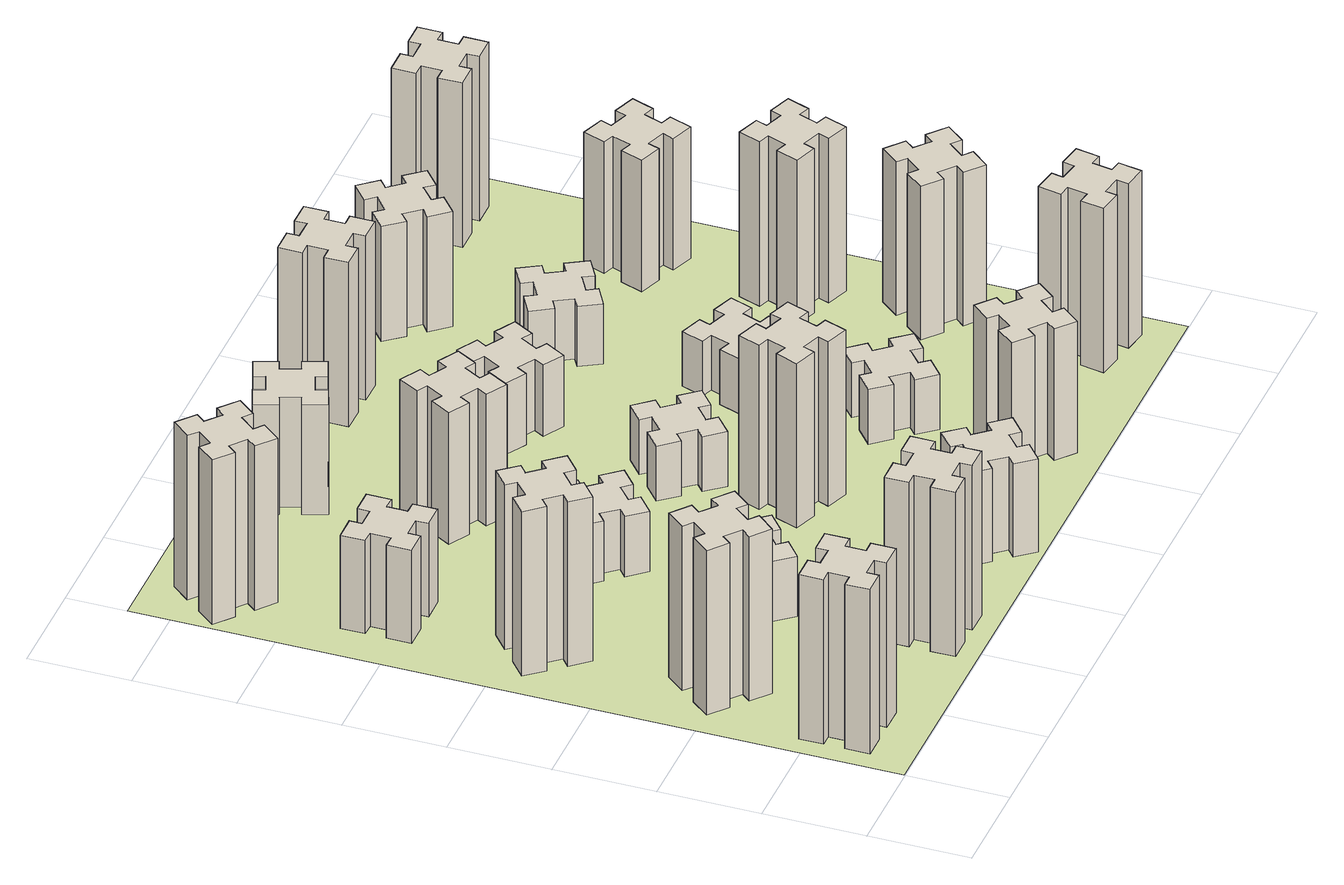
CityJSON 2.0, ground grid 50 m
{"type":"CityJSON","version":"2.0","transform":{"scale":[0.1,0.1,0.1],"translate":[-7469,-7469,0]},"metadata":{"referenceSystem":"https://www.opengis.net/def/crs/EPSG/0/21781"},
"CityObjects":{
"building1":{"type":"Building","attributes":{"class":"1000","function":"1000","usage":"1000","yearOfConstruction":2016,"roofType":"1000","measuredHeight":90,"storeysAboveGround":30,"storeysBelowGround":0},"geometry":[{"type":"Solid","lod":"1","boundaries":[[[[0,1,2,3,4,5,6,7,8,9,10,11,12,13,14,15,16,17,18,19]],[[17,16,20,21]],[[16,15,22,20]],[[15,14,23,22]],[[14,13,24,23]],[[13,12,25,24]],[[12,11,26,25]],[[11,10,27,26]],[[10,9,28,27]],[[9,8,29,28]],[[8,7,30,29]],[[7,6,31,30]],[[6,5,32,31]],[[5,4,33,32]],[[4,3,34,33]],[[3,2,35,34]],[[2,1,36,35]],[[1,0,37,36]],[[0,19,38,37]],[[19,18,39,38]],[[18,17,21,39]],[[24,25,26,27,28,29,30,31,32,33,34,35,36,37,38,39,21,20,22,23]]]]}]},
"building2":{"type":"Building","attributes":{"class":"1000","function":"1000","usage":"1000","yearOfConstruction":2016,"roofType":"1000","measuredHeight":90,"storeysAboveGround":30,"storeysBelowGround":0},"geometry":[{"type":"Solid","lod":"1","boundaries":[[[[40,41,42,43,44,45,46,47,48,49,50,51,52,53,54,55,56,57,58,59]],[[57,56,60,61]],[[56,55,62,60]],[[55,54,63,62]],[[54,53,64,63]],[[53,52,65,64]],[[52,51,66,65]],[[51,50,67,66]],[[50,49,68,67]],[[49,48,69,68]],[[48,47,70,69]],[[47,46,71,70]],[[46,45,72,71]],[[45,44,73,72]],[[44,43,74,73]],[[43,42,75,74]],[[42,41,76,75]],[[41,40,77,76]],[[40,59,78,77]],[[59,58,79,78]],[[58,57,61,79]],[[64,65,66,67,68,69,70,71,72,73,74,75,76,77,78,79,61,60,62,63]]]]}]},
"building3":{"type":"Building","attributes":{"class":"1000","function":"1000","usage":"1000","yearOfConstruction":2016,"roofType":"1000","measuredHeight":90,"storeysAboveGround":30,"storeysBelowGround":0},"geometry":[{"type":"Solid","lod":"1","boundaries":[[[[80,81,82,83,84,85,86,87,88,89,90,91,92,93,94,95,96,97,98,99]],[[97,96,100,101]],[[96,95,102,100]],[[95,94,103,102]],[[94,93,104,103]],[[93,92,105,104]],[[92,91,106,105]],[[91,90,107,106]],[[90,89,108,107]],[[89,88,109,108]],[[88,87,110,109]],[[87,86,111,110]],[[86,85,112,111]],[[85,84,113,112]],[[84,83,114,113]],[[83,82,115,114]],[[82,81,116,115]],[[81,80,117,116]],[[80,99,118,117]],[[99,98,119,118]],[[98,97,101,119]],[[104,105,106,107,108,109,110,111,112,113,114,115,116,117,118,119,101,100,102,103]]]]}]},
"building4":{"type":"Building","attributes":{"class":"1000","function":"1000","usage":"1000","yearOfConstruction":2016,"roofType":"1000","measuredHeight":51,"storeysAboveGround":30,"storeysBelowGround":0},"geometry":[{"type":"Solid","lod":"1","boundaries":[[[[120,121,122,123,124,125,126,127,128,129,130,131,132,133,134,135,136,137,138,139]],[[137,136,140,141]],[[136,135,142,140]],[[135,134,143,142]],[[134,133,144,143]],[[133,132,145,144]],[[132,131,146,145]],[[131,130,147,146]],[[130,129,148,147]],[[129,128,149,148]],[[128,127,150,149]],[[127,126,151,150]],[[126,125,152,151]],[[125,124,153,152]],[[124,123,154,153]],[[123,122,155,154]],[[122,121,156,155]],[[121,120,157,156]],[[120,139,158,157]],[[139,138,159,158]],[[138,137,141,159]],[[144,145,146,147,148,149,150,151,152,153,154,155,156,157,158,159,141,140,142,143]]]]}]},
"building5":{"type":"Building","attributes":{"class":"1000","function":"1000","usage":"1000","yearOfConstruction":2016,"roofType":"1000","measuredHeight":90,"storeysAboveGround":30,"storeysBelowGround":0},"geometry":[{"type":"Solid","lod":"1","boundaries":[[[[160,161,162,163,164,165,166,167,168,169,170,171,172,173,174,175,176,177,178,179]],[[177,176,180,181]],[[176,175,182,180]],[[175,174,183,182]],[[174,173,184,183]],[[173,172,185,184]],[[172,171,186,185]],[[171,170,187,186]],[[170,169,188,187]],[[169,168,189,188]],[[168,167,190,189]],[[167,166,191,190]],[[166,165,192,191]],[[165,164,193,192]],[[164,163,194,193]],[[163,162,195,194]],[[162,161,196,195]],[[161,160,197,196]],[[160,179,198,197]],[[179,178,199,198]],[[178,177,181,199]],[[184,185,186,187,188,189,190,191,192,193,194,195,196,197,198,199,181,180,182,183]]]]}]},
"building6":{"type":"Building","attributes":{"class":"1000","function":"1000","usage":"1000","yearOfConstruction":2016,"roofType":"1000","measuredHeight":90,"storeysAboveGround":30,"storeysBelowGround":0},"geometry":[{"type":"Solid","lod":"1","boundaries":[[[[200,201,202,203,204,205,206,207,208,209,210,211,212,213,214,215,216,217,218,219]],[[217,216,220,221]],[[216,215,222,220]],[[215,214,223,222]],[[214,213,224,223]],[[213,212,225,224]],[[212,211,226,225]],[[211,210,227,226]],[[210,209,228,227]],[[209,208,229,228]],[[208,207,230,229]],[[207,206,231,230]],[[206,205,232,231]],[[205,204,233,232]],[[204,203,234,233]],[[203,202,235,234]],[[202,201,236,235]],[[201,200,237,236]],[[200,219,238,237]],[[219,218,239,238]],[[218,217,221,239]],[[224,225,226,227,228,229,230,231,232,233,234,235,236,237,238,239,221,220,222,223]]]]}]},
"building7":{"type":"Building","attributes":{"class":"1000","function":"1000","usage":"1000","yearOfConstruction":2016,"roofType":"1000","measuredHeight":33,"storeysAboveGround":30,"storeysBelowGround":0},"geometry":[{"type":"Solid","lod":"1","boundaries":[[[[240,241,242,243,244,245,246,247,248,249,250,251,252,253,254,255,256,257,258,259]],[[257,256,260,261]],[[256,255,262,260]],[[255,254,263,262]],[[254,253,264,263]],[[253,252,265,264]],[[252,251,266,265]],[[251,250,267,266]],[[250,249,268,267]],[[249,248,269,268]],[[248,247,270,269]],[[247,246,271,270]],[[246,245,272,271]],[[245,244,273,272]],[[244,243,274,273]],[[243,242,275,274]],[[242,241,276,275]],[[241,240,277,276]],[[240,259,278,277]],[[259,258,279,278]],[[258,257,261,279]],[[264,265,266,267,268,269,270,271,272,273,274,275,276,277,278,279,261,260,262,263]]]]}]},
"building8":{"type":"Building","attributes":{"class":"1000","function":"1000","usage":"1000","yearOfConstruction":2016,"roofType":"1000","measuredHeight":33,"storeysAboveGround":30,"storeysBelowGround":0},"geometry":[{"type":"Solid","lod":"1","boundaries":[[[[280,281,282,283,284,285,286,287,288,289,290,291,292,293,294,295,296,297,298,299]],[[297,296,300,301]],[[296,295,302,300]],[[295,294,303,302]],[[294,293,304,303]],[[293,292,305,304]],[[292,291,306,305]],[[291,290,307,306]],[[290,289,308,307]],[[289,288,309,308]],[[288,287,310,309]],[[287,286,311,310]],[[286,285,312,311]],[[285,284,313,312]],[[284,283,314,313]],[[283,282,315,314]],[[282,281,316,315]],[[281,280,317,316]],[[280,299,318,317]],[[299,298,319,318]],[[298,297,301,319]],[[304,305,306,307,308,309,310,311,312,313,314,315,316,317,318,319,301,300,302,303]]]]}]},
"building9":{"type":"Building","attributes":{"class":"1000","function":"1000","usage":"1000","yearOfConstruction":2016,"roofType":"1000","measuredHeight":51,"storeysAboveGround":30,"storeysBelowGround":0},"geometry":[{"type":"Solid","lod":"1","boundaries":[[[[320,321,322,323,324,325,326,327,328,329,330,331,332,333,334,335,336,337,338,339]],[[337,336,340,341]],[[336,335,342,340]],[[335,334,343,342]],[[334,333,344,343]],[[333,332,345,344]],[[332,331,346,345]],[[331,330,347,346]],[[330,329,348,347]],[[329,328,349,348]],[[328,327,350,349]],[[327,326,351,350]],[[326,325,352,351]],[[325,324,353,352]],[[324,323,354,353]],[[323,322,355,354]],[[322,321,356,355]],[[321,320,357,356]],[[320,339,358,357]],[[339,338,359,358]],[[338,337,341,359]],[[344,345,346,347,348,349,350,351,352,353,354,355,356,357,358,359,341,340,342,343]]]]}]},
"building10":{"type":"Building","attributes":{"class":"1000","function":"1000","usage":"1000","yearOfConstruction":2016,"roofType":"1000","measuredHeight":72,"storeysAboveGround":30,"storeysBelowGround":0},"geometry":[{"type":"Solid","lod":"1","boundaries":[[[[360,361,362,363,364,365,366,367,368,369,370,371,372,373,374,375,376,377,378,379]],[[377,376,380,381]],[[376,375,382,380]],[[375,374,383,382]],[[374,373,384,383]],[[373,372,385,384]],[[372,371,386,385]],[[371,370,387,386]],[[370,369,388,387]],[[369,368,389,388]],[[368,367,390,389]],[[367,366,391,390]],[[366,365,392,391]],[[365,364,393,392]],[[364,363,394,393]],[[363,362,395,394]],[[362,361,396,395]],[[361,360,397,396]],[[360,379,398,397]],[[379,378,399,398]],[[378,377,381,399]],[[384,385,386,387,388,389,390,391,392,393,394,395,396,397,398,399,381,380,382,383]]]]}]},
"building11":{"type":"Building","attributes":{"class":"1000","function":"1000","usage":"1000","yearOfConstruction":2016,"roofType":"1000","measuredHeight":60,"storeysAboveGround":30,"storeysBelowGround":0},"geometry":[{"type":"Solid","lod":"1","boundaries":[[[[400,401,402,403,404,405,406,407,408,409,410,411,412,413,414,415,416,417,418,419]],[[417,416,420,421]],[[416,415,422,420]],[[415,414,423,422]],[[414,413,424,423]],[[413,412,425,424]],[[412,411,426,425]],[[411,410,427,426]],[[410,409,428,427]],[[409,408,429,428]],[[408,407,430,429]],[[407,406,431,430]],[[406,405,432,431]],[[405,404,433,432]],[[404,403,434,433]],[[403,402,435,434]],[[402,401,436,435]],[[401,400,437,436]],[[400,419,438,437]],[[419,418,439,438]],[[418,417,421,439]],[[424,425,426,427,428,429,430,431,432,433,434,435,436,437,438,439,421,420,422,423]]]]}]},
"building12":{"type":"Building","attributes":{"class":"1000","function":"1000","usage":"1000","yearOfConstruction":2016,"roofType":"1000","measuredHeight":90,"storeysAboveGround":30,"storeysBelowGround":0},"geometry":[{"type":"Solid","lod":"1","boundaries":[[[[440,441,442,443,444,445,446,447,448,449,450,451,452,453,454,455,456,457,458,459]],[[457,456,460,461]],[[456,455,462,460]],[[455,454,463,462]],[[454,453,464,463]],[[453,452,465,464]],[[452,451,466,465]],[[451,450,467,466]],[[450,449,468,467]],[[449,448,469,468]],[[448,447,470,469]],[[447,446,471,470]],[[446,445,472,471]],[[445,444,473,472]],[[444,443,474,473]],[[443,442,475,474]],[[442,441,476,475]],[[441,440,477,476]],[[440,459,478,477]],[[459,458,479,478]],[[458,457,461,479]],[[464,465,466,467,468,469,470,471,472,473,474,475,476,477,478,479,461,460,462,463]]]]}]},
"building13":{"type":"Building","attributes":{"class":"1000","function":"1000","usage":"1000","yearOfConstruction":2016,"roofType":"1000","measuredHeight":30,"storeysAboveGround":30,"storeysBelowGround":0},"geometry":[{"type":"Solid","lod":"1","boundaries":[[[[480,481,482,483,484,485,486,487,488,489,490,491,492,493,494,495,496,497,498,499]],[[497,496,500,501]],[[496,495,502,500]],[[495,494,503,502]],[[494,493,504,503]],[[493,492,505,504]],[[492,491,506,505]],[[491,490,507,506]],[[490,489,508,507]],[[489,488,509,508]],[[488,487,510,509]],[[487,486,511,510]],[[486,485,512,511]],[[485,484,513,512]],[[484,483,514,513]],[[483,482,515,514]],[[482,481,516,515]],[[481,480,517,516]],[[480,499,518,517]],[[499,498,519,518]],[[498,497,501,519]],[[504,505,506,507,508,509,510,511,512,513,514,515,516,517,518,519,501,500,502,503]]]]}]},
"building14":{"type":"Building","attributes":{"class":"1000","function":"1000","usage":"1000","yearOfConstruction":2016,"roofType":"1000","measuredHeight":72,"storeysAboveGround":30,"storeysBelowGround":0},"geometry":[{"type":"Solid","lod":"1","boundaries":[[[[520,521,522,523,524,525,526,527,528,529,530,531,532,533,534,535,536,537,538,539]],[[537,536,540,541]],[[536,535,542,540]],[[535,534,543,542]],[[534,533,544,543]],[[533,532,545,544]],[[532,531,546,545]],[[531,530,547,546]],[[530,529,548,547]],[[529,528,549,548]],[[528,527,550,549]],[[527,526,551,550]],[[526,525,552,551]],[[525,524,553,552]],[[524,523,554,553]],[[523,522,555,554]],[[522,521,556,555]],[[521,520,557,556]],[[520,539,558,557]],[[539,538,559,558]],[[538,537,541,559]],[[544,545,546,547,548,549,550,551,552,553,554,555,556,557,558,559,541,540,542,543]]]]}]},
"building15":{"type":"Building","attributes":{"class":"1000","function":"1000","usage":"1000","yearOfConstruction":2016,"roofType":"1000","measuredHeight":39,"storeysAboveGround":30,"storeysBelowGround":0},"geometry":[{"type":"Solid","lod":"1","boundaries":[[[[560,561,562,563,564,565,566,567,568,569,570,571,572,573,574,575,576,577,578,579]],[[577,576,580,581]],[[576,575,582,580]],[[575,574,583,582]],[[574,573,584,583]],[[573,572,585,584]],[[572,571,586,585]],[[571,570,587,586]],[[570,569,588,587]],[[569,568,589,588]],[[568,567,590,589]],[[567,566,591,590]],[[566,565,592,591]],[[565,564,593,592]],[[564,563,594,593]],[[563,562,595,594]],[[562,561,596,595]],[[561,560,597,596]],[[560,579,598,597]],[[579,578,599,598]],[[578,577,581,599]],[[584,585,586,587,588,589,590,591,592,593,594,595,596,597,598,599,581,580,582,583]]]]}]},
"building16":{"type":"Building","attributes":{"class":"1000","function":"1000","usage":"1000","yearOfConstruction":2016,"roofType":"1000","measuredHeight":90,"storeysAboveGround":30,"storeysBelowGround":0},"geometry":[{"type":"Solid","lod":"1","boundaries":[[[[600,601,602,603,604,605,606,607,608,609,610,611,612,613,614,615,616,617,618,619]],[[617,616,620,621]],[[616,615,622,620]],[[615,614,623,622]],[[614,613,624,623]],[[613,612,625,624]],[[612,611,626,625]],[[611,610,627,626]],[[610,609,628,627]],[[609,608,629,628]],[[608,607,630,629]],[[607,606,631,630]],[[606,605,632,631]],[[605,604,633,632]],[[604,603,634,633]],[[603,602,635,634]],[[602,601,636,635]],[[601,600,637,636]],[[600,619,638,637]],[[619,618,639,638]],[[618,617,621,639]],[[624,625,626,627,628,629,630,631,632,633,634,635,636,637,638,639,621,620,622,623]]]]}]},
"building17":{"type":"Building","attributes":{"class":"1000","function":"1000","usage":"1000","yearOfConstruction":2016,"roofType":"1000","measuredHeight":30,"storeysAboveGround":30,"storeysBelowGround":0},"geometry":[{"type":"Solid","lod":"1","boundaries":[[[[640,641,642,643,644,645,646,647,648,649,650,651,652,653,654,655,656,657,658,659]],[[657,656,660,661]],[[656,655,662,660]],[[655,654,663,662]],[[654,653,664,663]],[[653,652,665,664]],[[652,651,666,665]],[[651,650,667,666]],[[650,649,668,667]],[[649,648,669,668]],[[648,647,670,669]],[[647,646,671,670]],[[646,645,672,671]],[[645,644,673,672]],[[644,643,674,673]],[[643,642,675,674]],[[642,641,676,675]],[[641,640,677,676]],[[640,659,678,677]],[[659,658,679,678]],[[658,657,661,679]],[[664,665,666,667,668,669,670,671,672,673,674,675,676,677,678,679,661,660,662,663]]]]}]},
"building18":{"type":"Building","attributes":{"class":"1000","function":"1000","usage":"1000","yearOfConstruction":2016,"roofType":"1000","measuredHeight":30,"storeysAboveGround":30,"storeysBelowGround":0},"geometry":[{"type":"Solid","lod":"1","boundaries":[[[[680,681,682,683,684,685,686,687,688,689,690,691,692,693,694,695,696,697,698,699]],[[697,696,700,701]],[[696,695,702,700]],[[695,694,703,702]],[[694,693,704,703]],[[693,692,705,704]],[[692,691,706,705]],[[691,690,707,706]],[[690,689,708,707]],[[689,688,709,708]],[[688,687,710,709]],[[687,686,711,710]],[[686,685,712,711]],[[685,684,713,712]],[[684,683,714,713]],[[683,682,715,714]],[[682,681,716,715]],[[681,680,717,716]],[[680,699,718,717]],[[699,698,719,718]],[[698,697,701,719]],[[704,705,706,707,708,709,710,711,712,713,714,715,716,717,718,719,701,700,702,703]]]]}]},
"building19":{"type":"Building","attributes":{"class":"1000","function":"1000","usage":"1000","yearOfConstruction":2016,"roofType":"1000","measuredHeight":33,"storeysAboveGround":30,"storeysBelowGround":0},"geometry":[{"type":"Solid","lod":"1","boundaries":[[[[720,721,722,723,724,725,726,727,728,729,730,731,732,733,734,735,736,737,738,739]],[[737,736,740,741]],[[736,735,742,740]],[[735,734,743,742]],[[734,733,744,743]],[[733,732,745,744]],[[732,731,746,745]],[[731,730,747,746]],[[730,729,748,747]],[[729,728,749,748]],[[728,727,750,749]],[[727,726,751,750]],[[726,725,752,751]],[[725,724,753,752]],[[724,723,754,753]],[[723,722,755,754]],[[722,721,756,755]],[[721,720,757,756]],[[720,739,758,757]],[[739,738,759,758]],[[738,737,741,759]],[[744,745,746,747,748,749,750,751,752,753,754,755,756,757,758,759,741,740,742,743]]]]}]},
"building20":{"type":"Building","attributes":{"class":"1000","function":"1000","usage":"1000","yearOfConstruction":2016,"roofType":"1000","measuredHeight":90,"storeysAboveGround":30,"storeysBelowGround":0},"geometry":[{"type":"Solid","lod":"1","boundaries":[[[[760,761,762,763,764,765,766,767,768,769,770,771,772,773,774,775,776,777,778,779]],[[777,776,780,781]],[[776,775,782,780]],[[775,774,783,782]],[[774,773,784,783]],[[773,772,785,784]],[[772,771,786,785]],[[771,770,787,786]],[[770,769,788,787]],[[769,768,789,788]],[[768,767,790,789]],[[767,766,791,790]],[[766,765,792,791]],[[765,764,793,792]],[[764,763,794,793]],[[763,762,795,794]],[[762,761,796,795]],[[761,760,797,796]],[[760,779,798,797]],[[779,778,799,798]],[[778,777,781,799]],[[784,785,786,787,788,789,790,791,792,793,794,795,796,797,798,799,781,780,782,783]]]]}]},
"building21":{"type":"Building","attributes":{"class":"1000","function":"1000","usage":"1000","yearOfConstruction":2016,"roofType":"1000","measuredHeight":63,"storeysAboveGround":30,"storeysBelowGround":0},"geometry":[{"type":"Solid","lod":"1","boundaries":[[[[800,801,802,803,804,805,806,807,808,809,810,811,812,813,814,815,816,817,818,819]],[[817,816,820,821]],[[816,815,822,820]],[[815,814,823,822]],[[814,813,824,823]],[[813,812,825,824]],[[812,811,826,825]],[[811,810,827,826]],[[810,809,828,827]],[[809,808,829,828]],[[808,807,830,829]],[[807,806,831,830]],[[806,805,832,831]],[[805,804,833,832]],[[804,803,834,833]],[[803,802,835,834]],[[802,801,836,835]],[[801,800,837,836]],[[800,819,838,837]],[[819,818,839,838]],[[818,817,821,839]],[[824,825,826,827,828,829,830,831,832,833,834,835,836,837,838,839,821,820,822,823]]]]}]},
"building22":{"type":"Building","attributes":{"class":"1000","function":"1000","usage":"1000","yearOfConstruction":2016,"roofType":"1000","measuredHeight":84,"storeysAboveGround":30,"storeysBelowGround":0},"geometry":[{"type":"Solid","lod":"1","boundaries":[[[[840,841,842,843,844,845,846,847,848,849,850,851,852,853,854,855,856,857,858,859]],[[857,856,860,861]],[[856,855,862,860]],[[855,854,863,862]],[[854,853,864,863]],[[853,852,865,864]],[[852,851,866,865]],[[851,850,867,866]],[[850,849,868,867]],[[849,848,869,868]],[[848,847,870,869]],[[847,846,871,870]],[[846,845,872,871]],[[845,844,873,872]],[[844,843,874,873]],[[843,842,875,874]],[[842,841,876,875]],[[841,840,877,876]],[[840,859,878,877]],[[859,858,879,878]],[[858,857,861,879]],[[864,865,866,867,868,869,870,871,872,873,874,875,876,877,878,879,861,860,862,863]]]]}]},
"building23":{"type":"Building","attributes":{"class":"1000","function":"1000","usage":"1000","yearOfConstruction":2016,"roofType":"1000","measuredHeight":90,"storeysAboveGround":30,"storeysBelowGround":0},"geometry":[{"type":"Solid","lod":"1","boundaries":[[[[880,881,882,883,884,885,886,887,888,889,890,891,892,893,894,895,896,897,898,899]],[[897,896,900,901]],[[896,895,902,900]],[[895,894,903,902]],[[894,893,904,903]],[[893,892,905,904]],[[892,891,906,905]],[[891,890,907,906]],[[890,889,908,907]],[[889,888,909,908]],[[888,887,910,909]],[[887,886,911,910]],[[886,885,912,911]],[[885,884,913,912]],[[884,883,914,913]],[[883,882,915,914]],[[882,881,916,915]],[[881,880,917,916]],[[880,899,918,917]],[[899,898,919,918]],[[898,897,901,919]],[[904,905,906,907,908,909,910,911,912,913,914,915,916,917,918,919,901,900,902,903]]]]}]},
"building24":{"type":"Building","attributes":{"class":"1000","function":"1000","usage":"1000","yearOfConstruction":2016,"roofType":"1000","measuredHeight":72,"storeysAboveGround":30,"storeysBelowGround":0},"geometry":[{"type":"Solid","lod":"1","boundaries":[[[[920,921,922,923,924,925,926,927,928,929,930,931,932,933,934,935,936,937,938,939]],[[937,936,940,941]],[[936,935,942,940]],[[935,934,943,942]],[[934,933,944,943]],[[933,932,945,944]],[[932,931,946,945]],[[931,930,947,946]],[[930,929,948,947]],[[929,928,949,948]],[[928,927,950,949]],[[927,926,951,950]],[[926,925,952,951]],[[925,924,953,952]],[[924,923,954,953]],[[923,922,955,954]],[[922,921,956,955]],[[921,920,957,956]],[[920,939,958,957]],[[939,938,959,958]],[[938,937,941,959]],[[944,945,946,947,948,949,950,951,952,953,954,955,956,957,958,959,941,940,942,943]]]]}]},
"building25":{"type":"Building","attributes":{"class":"1000","function":"1000","usage":"1000","yearOfConstruction":2016,"roofType":"1000","measuredHeight":90,"storeysAboveGround":30,"storeysBelowGround":0},"geometry":[{"type":"Solid","lod":"1","boundaries":[[[[960,961,962,963,964,965,966,967,968,969,970,971,972,973,974,975,976,977,978,979]],[[977,976,980,981]],[[976,975,982,980]],[[975,974,983,982]],[[974,973,984,983]],[[973,972,985,984]],[[972,971,986,985]],[[971,970,987,986]],[[970,969,988,987]],[[969,968,989,988]],[[968,967,990,989]],[[967,966,991,990]],[[966,965,992,991]],[[965,964,993,992]],[[964,963,994,993]],[[963,962,995,994]],[[962,961,996,995]],[[961,960,997,996]],[[960,979,998,997]],[[979,978,999,998]],[[978,977,981,999]],[[984,985,986,987,988,989,990,991,992,993,994,995,996,997,998,999,981,980,982,983]]]]}]},
"landuse1":{"type":"LandUse","attributes":{"name":"plot1","function":"1010"},"geometry":[{"type":"MultiSurface","lod":"1","boundaries":[[[1000,1001,1002,1003]]]}]}
},
"vertices":[
[165,425,0],[165,325,0],[105,325,0],[105,205,0],[225,205,0],[225,265,0],[325,265,0],[325,205,0],[445,205,0],[445,325,0],[385,325,0],[385,425,0],[445,425,0],[445,545,0],[325,545,0],[325,485,0],[225,485,0],[225,545,0],[105,545,0],[105,425,0],[225,485,900],[225,545,900],[325,485,900],[325,545,900],[445,545,900],[445,425,900],[385,425,900],[385,325,900],[445,325,900],[445,205,900],[325,205,900],[325,265,900],[225,265,900],[225,205,900],[105,205,900],[105,325,900],[165,325,900],[165,425,900],[105,425,900],[105,545,900],
[484,1067,0],[408,1132,0],[446,1178,0],[354,1255,0],[277,1163,0],[323,1124,0],[259,1048,0],[213,1086,0],[136,994,0],[228,917,0],[266,963,0],[343,899,0],[304,853,0],[396,776,0],[473,868,0],[427,906,0],[492,983,0],[538,944,0],[615,1036,0],[523,1113,0],[492,983,900],[538,944,900],[427,906,900],[473,868,900],[396,776,900],[304,853,900],[343,899,900],[266,963,900],[228,917,900],[136,994,900],[213,1086,900],[259,1048,900],[323,1124,900],[277,1163,900],[354,1255,900],[446,1178,900],[408,1132,900],[484,1067,900],[523,1113,900],[615,1036,900],
[492,1888,0],[427,1964,0],[473,2003,0],[396,2095,0],[304,2018,0],[343,1972,0],[266,1907,0],[228,1953,0],[136,1876,0],[213,1784,0],[259,1823,0],[323,1746,0],[277,1708,0],[354,1616,0],[446,1693,0],[408,1739,0],[484,1803,0],[523,1757,0],[615,1834,0],[538,1926,0],[484,1803,900],[523,1757,900],[408,1739,900],[446,1693,900],[354,1616,900],[277,1708,900],[323,1746,900],[259,1823,900],[213,1784,900],[136,1876,900],[228,1953,900],[266,1907,900],[343,1972,900],[304,2018,900],[396,2095,900],[473,2003,900],[427,1964,900],[492,1888,900],[538,1926,900],[615,1834,900],
[485,2545,0],[485,2645,0],[545,2645,0],[545,2765,0],[425,2765,0],[425,2705,0],[325,2705,0],[325,2765,0],[205,2765,0],[205,2645,0],[265,2645,0],[265,2545,0],[205,2545,0],[205,2425,0],[325,2425,0],[325,2485,0],[425,2485,0],[425,2425,0],[545,2425,0],[545,2545,0],[425,2485,510],[425,2425,510],[325,2485,510],[325,2425,510],[205,2425,510],[205,2545,510],[265,2545,510],[265,2645,510],[205,2645,510],[205,2765,510],[325,2765,510],[325,2705,510],[425,2705,510],[425,2765,510],[545,2765,510],[545,2645,510],[485,2645,510],[485,2545,510],[545,2545,510],[545,2425,510],
[1225,225,0],[1225,325,0],[1285,325,0],[1285,445,0],[1165,445,0],[1165,385,0],[1065,385,0],[1065,445,0],[945,445,0],[945,325,0],[1005,325,0],[1005,225,0],[945,225,0],[945,105,0],[1065,105,0],[1065,165,0],[1165,165,0],[1165,105,0],[1285,105,0],[1285,225,0],[1165,165,900],[1165,105,900],[1065,165,900],[1065,105,900],[945,105,900],[945,225,900],[1005,225,900],[1005,325,900],[945,325,900],[945,445,900],[1065,445,900],[1065,385,900],[1165,385,900],[1165,445,900],[1285,445,900],[1285,325,900],[1225,325,900],[1225,225,900],[1285,225,900],[1285,105,900],
[384,3387,0],[308,3452,0],[346,3498,0],[254,3575,0],[177,3483,0],[223,3444,0],[159,3368,0],[113,3406,0],[36,3314,0],[128,3237,0],[166,3283,0],[243,3219,0],[204,3173,0],[296,3096,0],[373,3188,0],[327,3226,0],[392,3303,0],[438,3264,0],[515,3356,0],[423,3433,0],[392,3303,900],[438,3264,900],[327,3226,900],[373,3188,900],[296,3096,900],[204,3173,900],[243,3219,900],[166,3283,900],[128,3237,900],[36,3314,900],[113,3406,900],[159,3368,900],[223,3444,900],[177,3483,900],[254,3575,900],[346,3498,900],[308,3452,900],[384,3387,900],[423,3433,900],[515,3356,900],
[983,1232,0],[906,1167,0],[868,1213,0],[776,1136,0],[853,1044,0],[899,1083,0],[963,1006,0],[917,968,0],[994,876,0],[1086,953,0],[1048,999,0],[1124,1063,0],[1163,1017,0],[1255,1094,0],[1178,1186,0],[1132,1148,0],[1067,1224,0],[1113,1263,0],[1036,1355,0],[944,1278,0],[1067,1224,330],[1113,1263,330],[1132,1148,330],[1178,1186,330],[1255,1094,330],[1163,1017,330],[1124,1063,330],[1048,999,330],[1086,953,330],[994,876,330],[917,968,330],[963,1006,330],[899,1083,330],[853,1044,330],[776,1136,330],[868,1213,330],[906,1167,330],[983,1232,330],[944,1278,330],[1036,1355,330],
[1083,1972,0],[1006,1907,0],[968,1953,0],[876,1876,0],[953,1784,0],[999,1823,0],[1063,1746,0],[1017,1708,0],[1094,1616,0],[1186,1693,0],[1148,1739,0],[1224,1803,0],[1263,1757,0],[1355,1834,0],[1278,1926,0],[1232,1888,0],[1167,1964,0],[1213,2003,0],[1136,2095,0],[1044,2018,0],[1167,1964,330],[1213,2003,330],[1232,1888,330],[1278,1926,330],[1355,1834,330],[1263,1757,330],[1224,1803,330],[1148,1739,330],[1186,1693,330],[1094,1616,330],[1017,1708,330],[1063,1746,330],[999,1823,330],[953,1784,330],[876,1876,330],[968,1953,330],[1006,1907,330],[1083,1972,330],[1044,2018,330],[1136,2095,330],
[1739,243,0],[1803,166,0],[1757,128,0],[1834,36,0],[1926,113,0],[1888,159,0],[1964,223,0],[2003,177,0],[2095,254,0],[2018,346,0],[1972,308,0],[1907,384,0],[1953,423,0],[1876,515,0],[1784,438,0],[1823,392,0],[1746,327,0],[1708,373,0],[1616,296,0],[1693,204,0],[1746,327,510],[1708,373,510],[1823,392,510],[1784,438,510],[1876,515,510],[1953,423,510],[1907,384,510],[1972,308,510],[2018,346,510],[2095,254,510],[2003,177,510],[1964,223,510],[1888,159,510],[1926,113,510],[1834,36,510],[1757,128,510],[1803,166,510],[1739,243,510],[1693,204,510],[1616,296,510],
[1314,2666,0],[1227,2716,0],[1257,2768,0],[1153,2828,0],[1093,2724,0],[1145,2694,0],[1095,2607,0],[1043,2637,0],[983,2533,0],[1087,2473,0],[1117,2525,0],[1204,2475,0],[1174,2423,0],[1278,2363,0],[1338,2467,0],[1286,2497,0],[1336,2584,0],[1388,2554,0],[1448,2658,0],[1344,2718,0],[1336,2584,720],[1388,2554,720],[1286,2497,720],[1338,2467,720],[1278,2363,720],[1174,2423,720],[1204,2475,720],[1117,2525,720],[1087,2473,720],[983,2533,720],[1043,2637,720],[1095,2607,720],[1145,2694,720],[1093,2724,720],[1153,2828,720],[1257,2768,720],[1227,2716,720],[1314,2666,720],[1344,2718,720],[1448,2658,720],
[1125,3456,0],[1031,3422,0],[1010,3478,0],[897,3437,0],[939,3324,0],[995,3345,0],[1029,3251,0],[973,3230,0],[1014,3117,0],[1127,3159,0],[1106,3215,0],[1200,3249,0],[1220,3193,0],[1333,3234,0],[1292,3347,0],[1236,3326,0],[1202,3420,0],[1258,3440,0],[1217,3553,0],[1104,3512,0],[1202,3420,600],[1258,3440,600],[1236,3326,600],[1292,3347,600],[1333,3234,600],[1220,3193,600],[1200,3249,600],[1106,3215,600],[1127,3159,600],[1014,3117,600],[973,3230,600],[1029,3251,600],[995,3345,600],[939,3324,600],[897,3437,600],[1010,3478,600],[1031,3422,600],[1125,3456,600],[1104,3512,600],[1217,3553,600],
[1769,1300,0],[1735,1206,0],[1679,1227,0],[1637,1114,0],[1750,1073,0],[1771,1129,0],[1865,1095,0],[1844,1039,0],[1957,997,0],[1998,1110,0],[1942,1131,0],[1976,1225,0],[2032,1204,0],[2073,1317,0],[1960,1358,0],[1940,1302,0],[1846,1336,0],[1867,1392,0],[1754,1433,0],[1713,1320,0],[1846,1336,900],[1867,1392,900],[1940,1302,900],[1960,1358,900],[2073,1317,900],[2032,1204,900],[1976,1225,900],[1942,1131,900],[1998,1110,900],[1957,997,900],[1844,1039,900],[1865,1095,900],[1771,1129,900],[1750,1073,900],[1637,1114,900],[1679,1227,900],[1735,1206,900],[1769,1300,900],[1713,1320,900],[1754,1433,900],
[1888,1639,0],[1964,1703,0],[2003,1657,0],[2095,1734,0],[2018,1826,0],[1972,1788,0],[1907,1864,0],[1953,1903,0],[1876,1995,0],[1784,1918,0],[1823,1872,0],[1746,1807,0],[1708,1853,0],[1616,1776,0],[1693,1684,0],[1739,1723,0],[1803,1646,0],[1757,1608,0],[1834,1516,0],[1926,1593,0],[1803,1646,300],[1757,1608,300],[1739,1723,300],[1693,1684,300],[1616,1776,300],[1708,1853,300],[1746,1807,300],[1823,1872,300],[1784,1918,300],[1876,1995,300],[1953,1903,300],[1907,1864,300],[1972,1788,300],[2018,1826,300],[2095,1734,300],[2003,1657,300],[1964,1703,300],[1888,1639,300],[1926,1593,300],[1834,1516,300],
[2486,323,0],[2563,259,0],[2524,213,0],[2616,136,0],[2693,228,0],[2647,266,0],[2712,343,0],[2758,304,0],[2835,396,0],[2743,473,0],[2704,427,0],[2628,492,0],[2666,538,0],[2574,615,0],[2497,523,0],[2543,484,0],[2479,408,0],[2433,446,0],[2356,354,0],[2448,277,0],[2479,408,720],[2433,446,720],[2543,484,720],[2497,523,720],[2574,615,720],[2666,538,720],[2628,492,720],[2704,427,720],[2743,473,720],[2835,396,720],[2758,304,720],[2712,343,720],[2647,266,720],[2693,228,720],[2616,136,720],[2524,213,720],[2563,259,720],[2486,323,720],[2448,277,720],[2356,354,720],
[2026,2497,0],[2076,2584,0],[2128,2554,0],[2188,2658,0],[2084,2718,0],[2054,2666,0],[1967,2716,0],[1997,2768,0],[1893,2828,0],[1833,2724,0],[1885,2694,0],[1835,2607,0],[1783,2637,0],[1723,2533,0],[1827,2473,0],[1857,2525,0],[1944,2475,0],[1914,2423,0],[2018,2363,0],[2078,2467,0],[1944,2475,390],[1914,2423,390],[1857,2525,390],[1827,2473,390],[1723,2533,390],[1783,2637,390],[1835,2607,390],[1885,2694,390],[1833,2724,390],[1893,2828,390],[1997,2768,390],[1967,2716,390],[2054,2666,390],[2084,2718,390],[2188,2658,390],[2128,2554,390],[2076,2584,390],[2026,2497,390],[2078,2467,390],[2018,2363,390],
[1965,3385,0],[1965,3485,0],[2025,3485,0],[2025,3605,0],[1905,3605,0],[1905,3545,0],[1805,3545,0],[1805,3605,0],[1685,3605,0],[1685,3485,0],[1745,3485,0],[1745,3385,0],[1685,3385,0],[1685,3265,0],[1805,3265,0],[1805,3325,0],[1905,3325,0],[1905,3265,0],[2025,3265,0],[2025,3385,0],[1905,3325,900],[1905,3265,900],[1805,3325,900],[1805,3265,900],[1685,3265,900],[1685,3385,900],[1745,3385,900],[1745,3485,900],[1685,3485,900],[1685,3605,900],[1805,3605,900],[1805,3545,900],[1905,3545,900],[1905,3605,900],[2025,3605,900],[2025,3485,900],[1965,3485,900],[1965,3385,900],[2025,3385,900],[2025,3265,900],
[2563,1132,0],[2486,1067,0],[2448,1113,0],[2356,1036,0],[2433,944,0],[2479,983,0],[2543,906,0],[2497,868,0],[2574,776,0],[2666,853,0],[2628,899,0],[2704,963,0],[2743,917,0],[2835,994,0],[2758,1086,0],[2712,1048,0],[2647,1124,0],[2693,1163,0],[2616,1255,0],[2524,1178,0],[2647,1124,300],[2693,1163,300],[2712,1048,300],[2758,1086,300],[2835,994,300],[2743,917,300],[2704,963,300],[2628,899,300],[2666,853,300],[2574,776,300],[2497,868,300],[2543,906,300],[2479,983,300],[2433,944,300],[2356,1036,300],[2448,1113,300],[2486,1067,300],[2563,1132,300],[2524,1178,300],[2616,1255,300],
[2682,1671,0],[2716,1765,0],[2772,1744,0],[2813,1857,0],[2700,1898,0],[2680,1842,0],[2586,1876,0],[2607,1932,0],[2494,1973,0],[2453,1860,0],[2509,1840,0],[2475,1746,0],[2419,1767,0],[2377,1654,0],[2490,1613,0],[2511,1669,0],[2605,1635,0],[2584,1579,0],[2697,1537,0],[2738,1650,0],[2605,1635,300],[2584,1579,300],[2511,1669,300],[2490,1613,300],[2377,1654,300],[2419,1767,300],[2475,1746,300],[2509,1840,300],[2453,1860,300],[2494,1973,300],[2607,1932,300],[2586,1876,300],[2680,1842,300],[2700,1898,300],[2813,1857,300],[2772,1744,300],[2716,1765,300],[2682,1671,300],[2738,1650,300],[2697,1537,300],
[2475,2584,0],[2525,2497,0],[2473,2467,0],[2533,2363,0],[2637,2423,0],[2607,2475,0],[2694,2525,0],[2724,2473,0],[2828,2533,0],[2768,2637,0],[2716,2607,0],[2666,2694,0],[2718,2724,0],[2658,2828,0],[2554,2768,0],[2584,2716,0],[2497,2666,0],[2467,2718,0],[2363,2658,0],[2423,2554,0],[2497,2666,330],[2467,2718,330],[2584,2716,330],[2554,2768,330],[2658,2828,330],[2718,2724,330],[2666,2694,330],[2716,2607,330],[2768,2637,330],[2828,2533,330],[2724,2473,330],[2694,2525,330],[2607,2475,330],[2637,2423,330],[2533,2363,330],[2473,2467,330],[2525,2497,330],[2475,2584,330],[2423,2554,330],[2363,2658,330],
[3504,475,0],[3405,492,0],[3416,551,0],[3297,572,0],[3277,454,0],[3336,444,0],[3318,345,0],[3259,356,0],[3238,237,0],[3357,217,0],[3367,276,0],[3465,258,0],[3455,199,0],[3573,178,0],[3594,297,0],[3535,307,0],[3552,405,0],[3611,395,0],[3632,513,0],[3514,534,0],[3552,405,900],[3611,395,900],[3535,307,900],[3594,297,900],[3573,178,900],[3455,199,900],[3465,258,900],[3367,276,900],[3357,217,900],[3238,237,900],[3259,356,900],[3318,345,900],[3336,444,900],[3277,454,900],[3297,572,900],[3416,551,900],[3405,492,900],[3504,475,900],[3514,534,900],[3632,513,900],
[2712,3368,0],[2647,3444,0],[2693,3483,0],[2616,3575,0],[2524,3498,0],[2563,3452,0],[2486,3387,0],[2448,3433,0],[2356,3356,0],[2433,3264,0],[2479,3303,0],[2543,3226,0],[2497,3188,0],[2574,3096,0],[2666,3173,0],[2628,3219,0],[2704,3283,0],[2743,3237,0],[2835,3314,0],[2758,3406,0],[2704,3283,630],[2743,3237,630],[2628,3219,630],[2666,3173,630],[2574,3096,630],[2497,3188,630],[2543,3226,630],[2479,3303,630],[2433,3264,630],[2356,3356,630],[2448,3433,630],[2486,3387,630],[2563,3452,630],[2524,3498,630],[2616,3575,630],[2693,3483,630],[2647,3444,630],[2712,3368,630],[2758,3406,630],[2835,3314,630],
[3487,1006,0],[3552,1083,0],[3598,1044,0],[3675,1136,0],[3583,1213,0],[3544,1167,0],[3468,1232,0],[3506,1278,0],[3414,1355,0],[3337,1263,0],[3383,1224,0],[3319,1148,0],[3273,1186,0],[3196,1094,0],[3288,1017,0],[3326,1063,0],[3403,999,0],[3364,953,0],[3456,876,0],[3533,968,0],[3403,999,840],[3364,953,840],[3326,1063,840],[3288,1017,840],[3196,1094,840],[3273,1186,840],[3319,1148,840],[3383,1224,840],[3337,1263,840],[3414,1355,840],[3506,1278,840],[3468,1232,840],[3544,1167,840],[3583,1213,840],[3675,1136,840],[3598,1044,840],[3552,1083,840],[3487,1006,840],[3533,968,840],[3456,876,840],
[3420,1842,0],[3326,1876,0],[3347,1932,0],[3234,1973,0],[3193,1860,0],[3249,1840,0],[3215,1746,0],[3159,1767,0],[3117,1654,0],[3230,1613,0],[3251,1669,0],[3345,1635,0],[3324,1579,0],[3437,1537,0],[3478,1650,0],[3422,1671,0],[3456,1765,0],[3512,1744,0],[3553,1857,0],[3440,1898,0],[3456,1765,900],[3512,1744,900],[3422,1671,900],[3478,1650,900],[3437,1537,900],[3324,1579,900],[3345,1635,900],[3251,1669,900],[3230,1613,900],[3117,1654,900],[3159,1767,900],[3215,1746,900],[3249,1840,900],[3193,1860,900],[3234,1973,900],[3347,1932,900],[3326,1876,900],[3420,1842,900],[3440,1898,900],[3553,1857,900],
[3420,2582,0],[3326,2616,0],[3347,2672,0],[3234,2713,0],[3193,2600,0],[3249,2580,0],[3215,2486,0],[3159,2507,0],[3117,2394,0],[3230,2353,0],[3251,2409,0],[3345,2375,0],[3324,2319,0],[3437,2277,0],[3478,2390,0],[3422,2411,0],[3456,2505,0],[3512,2484,0],[3553,2597,0],[3440,2638,0],[3456,2505,720],[3512,2484,720],[3422,2411,720],[3478,2390,720],[3437,2277,720],[3324,2319,720],[3345,2375,720],[3251,2409,720],[3230,2353,720],[3117,2394,720],[3159,2507,720],[3215,2486,720],[3249,2580,720],[3193,2600,720],[3234,2713,720],[3347,2672,720],[3326,2616,720],[3420,2582,720],[3440,2638,720],[3553,2597,720],
[3285,3325,0],[3385,3325,0],[3385,3265,0],[3505,3265,0],[3505,3385,0],[3445,3385,0],[3445,3485,0],[3505,3485,0],[3505,3605,0],[3385,3605,0],[3385,3545,0],[3285,3545,0],[3285,3605,0],[3165,3605,0],[3165,3485,0],[3225,3485,0],[3225,3385,0],[3165,3385,0],[3165,3265,0],[3285,3265,0],[3225,3385,900],[3165,3385,900],[3225,3485,900],[3165,3485,900],[3165,3605,900],[3285,3605,900],[3285,3545,900],[3385,3545,900],[3385,3605,900],[3505,3605,900],[3505,3485,900],[3445,3485,900],[3445,3385,900],[3505,3385,900],[3505,3265,900],[3385,3265,900],[3385,3325,900],[3285,3325,900],[3285,3265,900],[3165,3265,900],
[5,3705,0],[3705,3705,0],[3705,5,0],[5,5,0]
]}
